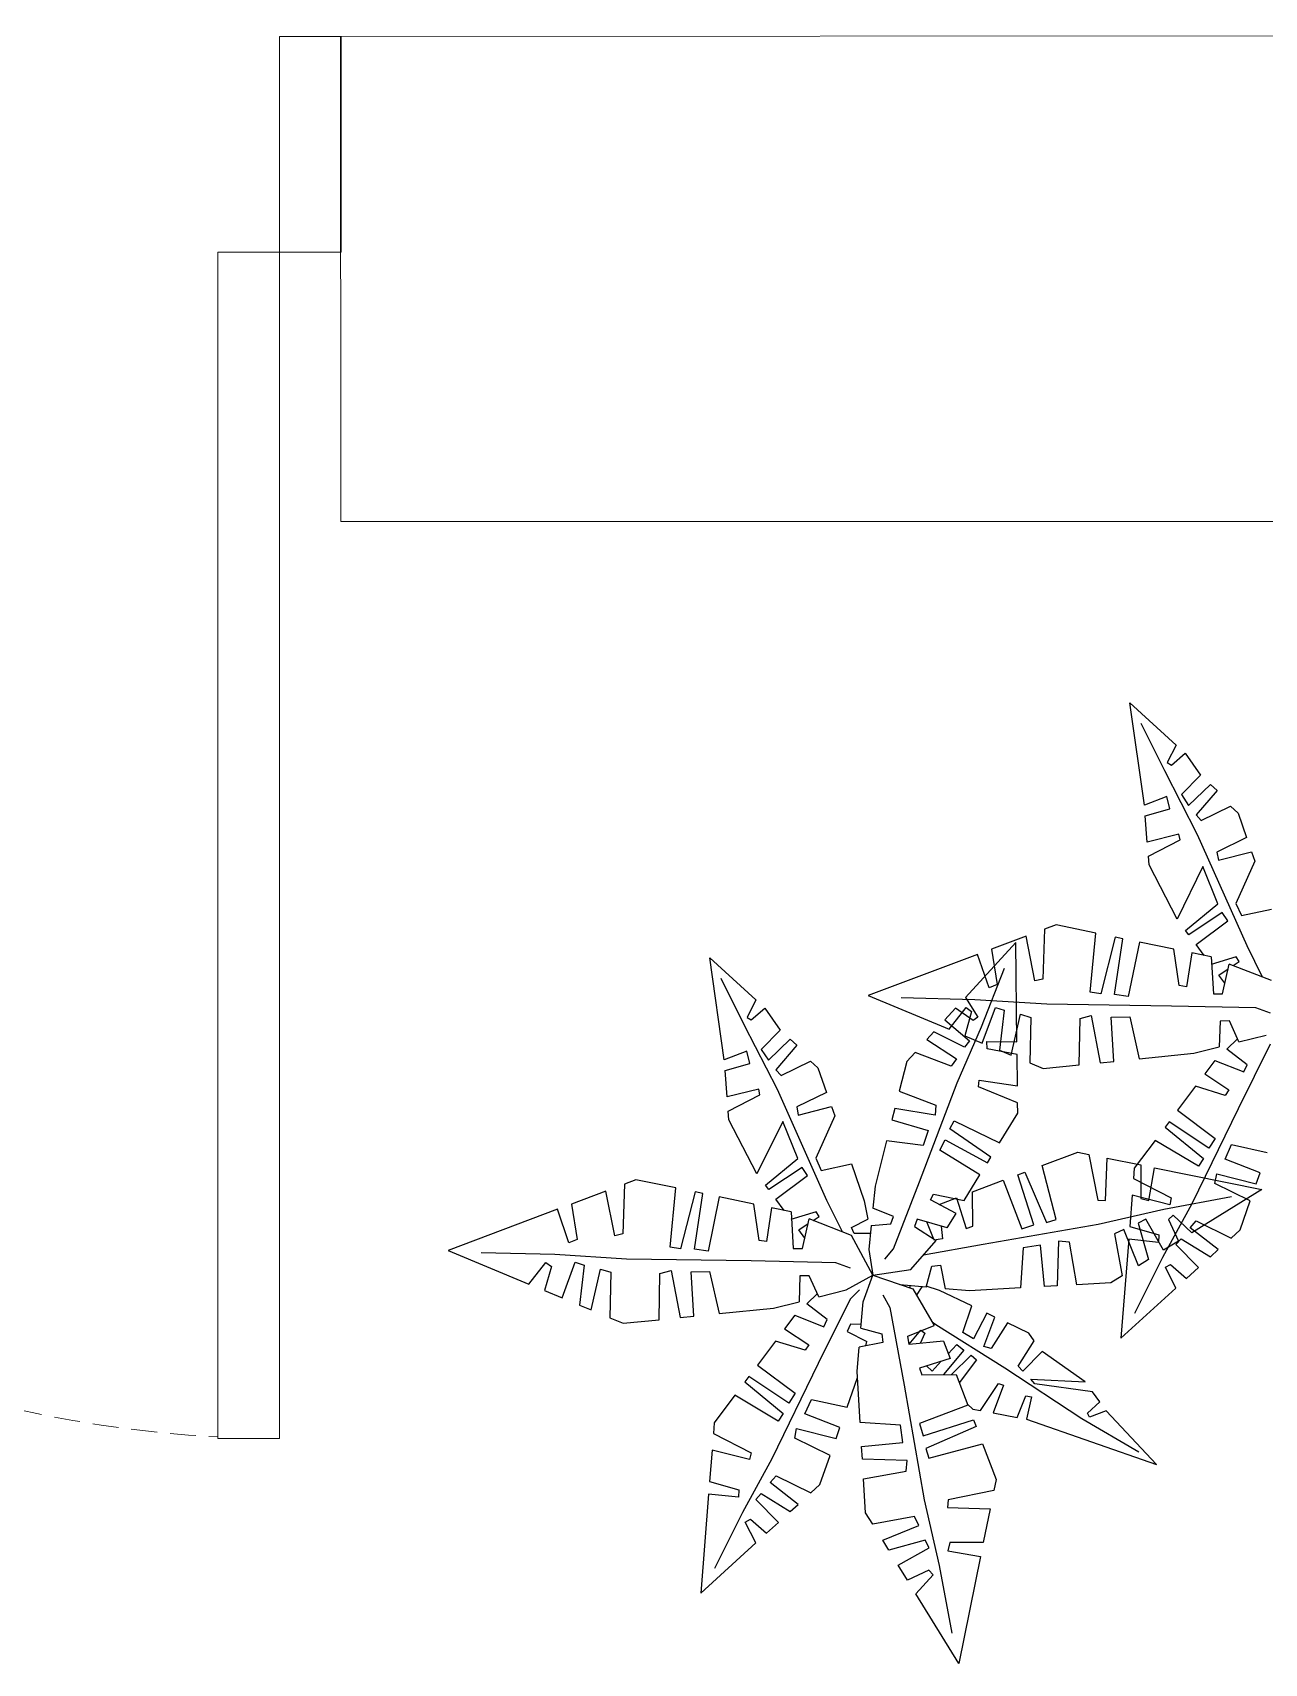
# Model space of a CAD drawing. Header units: millimetres. Extents: x 3468 to 20390, y -976 to 7887.
# Drawn here: x 15237.1 to 15312.4, y 7470.4 to 7570.1 of the extents above; entities that cross this region are included whole.
import ezdxf

# ---------------------------------------------------------------- set-up
doc = ezdxf.new("R2010")
doc.units = ezdxf.units.MM
doc.linetypes.add('TRATTEGGIATA2', pattern=[9.525, 6.35, -3.175])
doc.layers.add('A-DOOR-FULL', color=4, linetype='Continuous', lineweight=18)
doc.layers.add('Wall', color=7, linetype='Continuous', lineweight=20)
doc.layers.add('VEGETAZIONE', color=7, linetype='Continuous', true_color=0x007a00)

msp = doc.modelspace()

# ---------------------------------------------------------------- linework, layer by layer
at = {"layer": 'A-DOOR-FULL'}
for p, q in [((15252.173, 7556.656), (15248.408, 7556.656)), ((15248.408, 7556.656), (15248.408, 7484.186)), ((15252.173, 7556.656), (15252.173, 7484.186)), ((15252.173, 7484.186), (15248.408, 7484.186))]:
    msp.add_line(p, q, dxfattribs=at)
msp.add_lwpolyline([(15255.938, 7569.833), (15255.938, 7556.656), (15252.173, 7556.656), (15252.173, 7569.833)], close=True, dxfattribs=at)
at = {"layer": 'A-DOOR-FULL', "linetype": 'TRATTEGGIATA2', "ltscale": 0.25}
msp.add_arc((15252.173, 7556.656), 72.471, 180, 267.02226, dxfattribs=at)
at = {"layer": 'VEGETAZIONE'}
for p, q in [((15305.027, 7522.881), (15304.135, 7529.124)), ((15304.135, 7529.124), (15306.961, 7526.549)), ((15306.27, 7524.978), (15304.835, 7527.861)), ((15306.961, 7526.549), (15306.419, 7525.477)), ((15306.677, 7525.329), (15307.509, 7526.049)), ((15307.509, 7526.049), (15308.451, 7524.702)), ((15308.276, 7521.064), (15306.27, 7524.978)), ((15306.419, 7525.477), (15306.677, 7525.329)), ((15308.451, 7524.702), (15307.285, 7523.52)), ((15307.725, 7522.856), (15309.059, 7524.147)), ((15309.465, 7523.777), (15308.186, 7522.283)), ((15309.059, 7524.147), (15309.465, 7523.777)), ((15309.059, 7524.147), (15309.465, 7523.777)), ((15306.398, 7523.41), (15305.027, 7522.881)), ((15305.077, 7522.23), (15306.579, 7522.654)), ((15306.579, 7522.654), (15306.398, 7523.41)), ((15307.285, 7523.52), (15307.725, 7522.856)), ((15308.499, 7521.932), (15310.285, 7522.811)), ((15310.285, 7522.811), (15310.748, 7522.389)), ((15305.202, 7520.624), (15305.077, 7522.23)), ((15308.186, 7522.283), (15308.499, 7521.932)), ((15310.748, 7522.389), (15311.271, 7520.895)), ((15307.13, 7521.102), (15305.202, 7520.624)), ((15305.269, 7519.76), (15307.204, 7520.751)), ((15307.204, 7520.751), (15307.13, 7521.102)), ((15311.299, 7514.284), (15308.276, 7521.064)), ((15311.271, 7520.895), (15309.456, 7520.01)), ((15305.311, 7519.227), (15305.269, 7519.76)), ((15309.456, 7520.01), (15309.548, 7519.511)), ((15309.548, 7519.511), (15311.575, 7520.026)), ((15311.575, 7520.026), (15311.772, 7519.462)), ((15311.575, 7520.026), (15311.772, 7519.462)), ((15307.023, 7515.92), (15305.311, 7519.227)), ((15308.605, 7519.124), (15307.023, 7515.92)), ((15309.512, 7516.854), (15308.605, 7519.124)), ((15311.772, 7519.462), (15310.621, 7516.871)), ((15307.538, 7515.23), (15309.512, 7516.854)), ((15310.621, 7516.871), (15310.952, 7516.132)), ((15309.788, 7516.318), (15307.741, 7514.958)), ((15308.18, 7514.369), (15310.12, 7515.819)), ((15310.12, 7515.819), (15309.788, 7516.318)), ((15310.952, 7516.132), (15312.79, 7516.528)), ((15297.795, 7514.87), (15295.684, 7514.076)), ((15298.331, 7512.141), (15297.795, 7514.87)), ((15298.93, 7515.297), (15298.82, 7512.256)), ((15299.63, 7515.561), (15298.93, 7515.297)), ((15302.067, 7515.057), (15299.63, 7515.561)), ((15301.714, 7511.444), (15302.067, 7515.057)), ((15303.247, 7514.814), (15302.359, 7511.347)), ((15303.203, 7511.315), (15303.713, 7514.718)), ((15303.713, 7514.718), (15303.247, 7514.814)), ((15303.713, 7514.718), (15303.247, 7514.814)), ((15307.741, 7514.958), (15307.538, 7515.23)), ((15307.741, 7514.958), (15307.538, 7515.23)), ((15294.829, 7513.754), (15288.147, 7511.24)), ((15297.166, 7514.488), (15294.089, 7511.134)), ((15295.534, 7511.712), (15294.829, 7513.754)), ((15295.684, 7514.076), (15296.036, 7511.919)), ((15297.237, 7508.418), (15297.166, 7514.488)), ((15304.721, 7514.51), (15304.032, 7511.19)), ((15306.827, 7514.075), (15304.721, 7514.51)), ((15307.148, 7511.855), (15306.827, 7514.075)), ((15307.921, 7513.849), (15307.609, 7511.785)), ((15309.105, 7513.605), (15307.921, 7513.849)), ((15308.686, 7513.691), (15308.18, 7514.369)), ((15312.243, 7512.377), (15311.299, 7514.284)), ((15279.357, 7507.314), (15278.465, 7513.557)), ((15278.465, 7513.557), (15281.29, 7510.982)), ((15295.075, 7509.344), (15296.471, 7512.915)), ((15310.633, 7513.602), (15309.099, 7513.138)), ((15309.105, 7513.605), (15309.24, 7511.352)), ((15309.576, 7512.498), (15310.147, 7512.879)), ((15309.807, 7511.361), (15310.213, 7513.171)), ((15312.795, 7512.162), (15310.213, 7513.171)), ((15310.448, 7513.079), (15310.817, 7513.325)), ((15310.817, 7513.325), (15310.633, 7513.602)), ((15280.6, 7509.411), (15279.165, 7512.294)), ((15296.036, 7511.919), (15295.534, 7511.712)), ((15298.82, 7512.256), (15298.331, 7512.141)), ((15307.609, 7511.785), (15307.148, 7511.855)), ((15309.95, 7511.998), (15309.576, 7512.498)), ((15281.29, 7510.982), (15280.749, 7509.909)), ((15288.147, 7511.24), (15293.089, 7509.185)), ((15294.672, 7510.992), (15290.164, 7511.103)), ((15294.089, 7511.134), (15294.845, 7509.92)), ((15299.059, 7510.711), (15294.672, 7510.992)), ((15306.677, 7510.604), (15299.059, 7510.711)), ((15302.359, 7511.347), (15301.714, 7511.444)), ((15304.032, 7511.19), (15303.203, 7511.315)), ((15309.24, 7511.352), (15309.807, 7511.361)), ((15280.749, 7509.909), (15281.007, 7509.761)), ((15281.007, 7509.761), (15281.839, 7510.482)), ((15281.839, 7510.482), (15282.78, 7509.135)), ((15293.492, 7510.482), (15292.829, 7509.76)), ((15292.829, 7509.76), (15294.337, 7508.483)), ((15293.089, 7509.185), (15294.128, 7510.508)), ((15294.555, 7509.717), (15293.492, 7510.482)), ((15294.469, 7510.268), (15294.049, 7508.785)), ((15294.128, 7510.508), (15294.469, 7510.268)), ((15294.845, 7509.92), (15294.555, 7509.717)), ((15295.113, 7508.343), (15295.921, 7510.522)), ((15295.921, 7510.522), (15296.46, 7510.346)), ((15296.46, 7510.346), (15296.178, 7507.9)), ((15296.887, 7507.605), (15297.46, 7510.102)), ((15297.46, 7510.102), (15298.091, 7509.913)), ((15298.091, 7509.913), (15298.035, 7507.127)), ((15301.049, 7507.013), (15301.096, 7509.839)), ((15301.096, 7509.839), (15301.783, 7510.019)), ((15301.783, 7510.019), (15302.332, 7507.142)), ((15302.995, 7509.931), (15304.129, 7509.949)), ((15303.164, 7507.226), (15302.995, 7509.931)), ((15304.129, 7509.949), (15304.716, 7507.383)), ((15311.844, 7510.489), (15306.677, 7510.604)), ((15309.65, 7509.686), (15309.594, 7508.109)), ((15310.217, 7509.696), (15309.65, 7509.686)), ((15310.804, 7508.413), (15310.217, 7509.696)), ((15312.738, 7510.166), (15311.844, 7510.489)), ((15282.606, 7505.497), (15280.6, 7509.411)), ((15282.78, 7509.135), (15281.615, 7507.953)), ((15292.166, 7509.037), (15291.725, 7508.556)), ((15292.166, 7509.037), (15291.725, 7508.556)), ((15294.04, 7508.102), (15292.166, 7509.037)), ((15293.578, 7505.919), (15295.075, 7509.344)), ((15294.049, 7508.785), (15295.113, 7508.343)), ((15310.804, 7508.413), (15312.473, 7508.832)), ((15280.728, 7507.843), (15279.357, 7507.314)), ((15280.909, 7507.087), (15280.728, 7507.843)), ((15281.615, 7507.953), (15282.055, 7507.289)), ((15282.055, 7507.289), (15283.389, 7508.58)), ((15283.795, 7508.21), (15282.516, 7506.716)), ((15283.389, 7508.58), (15283.795, 7508.21)), ((15283.389, 7508.58), (15283.795, 7508.21)), ((15291.01, 7507.777), (15290.505, 7507.226)), ((15293.22, 7506.924), (15291.01, 7507.777)), ((15291.725, 7508.556), (15293.555, 7507.374)), ((15294.337, 7508.483), (15294.04, 7508.102)), ((15295.4, 7508.447), (15297.237, 7508.418)), ((15295.42, 7507.985), (15295.4, 7508.447)), ((15297.247, 7507.641), (15295.42, 7507.985)), ((15296.178, 7507.9), (15296.887, 7507.605)), ((15296.178, 7507.9), (15296.887, 7507.605)), ((15304.716, 7507.383), (15308.043, 7507.72)), ((15308.043, 7507.72), (15309.594, 7508.109)), ((15310.717, 7508.603), (15310.063, 7507.981)), ((15311.309, 7507.016), (15310.063, 7507.981)), ((15312.714, 7508.269), (15310.763, 7504.336)), ((15279.407, 7506.662), (15280.909, 7507.087)), ((15282.516, 7506.716), (15282.829, 7506.365)), ((15282.829, 7506.365), (15284.615, 7507.244)), ((15284.615, 7507.244), (15285.078, 7506.821)), ((15285.078, 7506.821), (15285.601, 7505.328)), ((15290.505, 7507.226), (15290.044, 7505.4)), ((15293.555, 7507.374), (15293.22, 7506.924)), ((15297.269, 7505.723), (15297.247, 7507.641)), ((15298.035, 7507.127), (15298.846, 7506.79)), ((15298.846, 7506.79), (15301.049, 7507.013)), ((15302.332, 7507.142), (15303.164, 7507.226)), ((15302.332, 7507.142), (15303.164, 7507.226)), ((15309.33, 7507.285), (15308.715, 7506.462)), ((15309.33, 7507.285), (15311.112, 7506.577)), ((15311.112, 7506.577), (15311.309, 7507.016)), ((15279.532, 7505.057), (15279.407, 7506.662)), ((15291.283, 7499.86), (15293.578, 7505.919)), ((15294.882, 7505.662), (15294.932, 7506.086)), ((15294.932, 7506.086), (15297.269, 7505.723)), ((15308.147, 7505.702), (15307.053, 7504.239)), ((15309.971, 7505.149), (15308.147, 7505.702)), ((15308.715, 7506.462), (15310.19, 7505.478)), ((15281.46, 7505.535), (15279.532, 7505.057)), ((15279.599, 7504.193), (15281.534, 7505.184)), ((15281.534, 7505.184), (15281.46, 7505.535)), ((15285.629, 7498.717), (15282.606, 7505.497)), ((15285.601, 7505.328), (15283.786, 7504.443)), ((15290.044, 7505.4), (15292.29, 7504.544)), ((15297.281, 7504.692), (15294.882, 7505.662)), ((15297.289, 7504.056), (15297.281, 7504.692)), ((15310.19, 7505.478), (15309.971, 7505.149)), ((15279.64, 7503.66), (15279.599, 7504.193)), ((15283.786, 7504.443), (15283.878, 7503.944)), ((15283.878, 7503.944), (15285.905, 7504.459)), ((15286.102, 7503.895), (15284.951, 7501.304)), ((15285.905, 7504.459), (15286.102, 7503.895)), ((15285.905, 7504.459), (15286.102, 7503.895)), ((15289.776, 7504.337), (15289.602, 7503.648)), ((15289.776, 7504.337), (15289.602, 7503.648)), ((15292.235, 7503.942), (15289.776, 7504.337)), ((15292.29, 7504.544), (15292.235, 7503.942)), ((15296.18, 7502.254), (15297.289, 7504.056)), ((15307.053, 7504.239), (15309.358, 7502.513)), ((15310.763, 7504.336), (15307.934, 7498.515)), ((15281.353, 7500.353), (15279.64, 7503.66)), ((15282.935, 7503.557), (15281.353, 7500.353)), ((15283.842, 7501.287), (15282.935, 7503.557)), ((15289.602, 7503.648), (15291.813, 7502.999)), ((15291.813, 7502.999), (15291.499, 7502.087)), ((15293.129, 7503.096), (15293.394, 7503.584)), ((15295.643, 7501.381), (15293.129, 7503.096)), ((15293.394, 7503.584), (15296.18, 7502.254)), ((15306.53, 7503.539), (15306.288, 7503.216)), ((15306.53, 7503.539), (15306.288, 7503.216)), ((15306.288, 7503.216), (15308.634, 7501.283)), ((15308.963, 7501.92), (15306.53, 7503.539)), ((15289.277, 7502.362), (15288.581, 7499.605)), ((15291.499, 7502.087), (15289.277, 7502.362)), ((15292.519, 7501.805), (15292.859, 7502.432)), ((15294.973, 7500.292), (15292.519, 7501.805)), ((15292.859, 7502.432), (15295.431, 7501.037)), ((15305.675, 7502.396), (15304.41, 7500.702)), ((15308.327, 7500.821), (15305.675, 7502.396)), ((15309.358, 7502.513), (15308.963, 7501.92)), ((15309.953, 7501.261), (15310.348, 7502.14)), ((15310.348, 7502.14), (15312.533, 7501.666)), ((15281.868, 7499.663), (15283.842, 7501.287)), ((15284.118, 7500.751), (15282.071, 7499.391)), ((15284.45, 7500.252), (15284.118, 7500.751)), ((15284.951, 7501.304), (15285.282, 7500.565)), ((15285.282, 7500.565), (15287.12, 7500.961)), ((15287.12, 7500.961), (15287.909, 7498.706)), ((15295.431, 7501.037), (15295.643, 7501.381)), ((15295.431, 7501.037), (15295.643, 7501.381)), ((15298.773, 7500.86), (15300.95, 7501.685)), ((15299.633, 7497.575), (15298.773, 7500.86)), ((15300.95, 7501.685), (15301.635, 7501.545)), ((15301.635, 7501.545), (15302.186, 7498.752)), ((15302.654, 7498.717), (15302.747, 7501.318)), ((15302.747, 7501.318), (15304.814, 7500.896)), ((15304.41, 7500.702), (15304.36, 7500.069)), ((15304.814, 7500.896), (15304.807, 7498.852)), ((15305.302, 7498.734), (15305.652, 7500.725)), ((15305.652, 7500.725), (15312.194, 7499.388)), ((15308.634, 7501.283), (15308.327, 7500.821)), ((15312.094, 7500.416), (15309.953, 7501.261)), ((15273.26, 7499.73), (15273.15, 7496.689)), ((15273.96, 7499.993), (15273.26, 7499.73)), ((15276.397, 7499.49), (15273.96, 7499.993)), ((15282.51, 7498.802), (15284.45, 7500.252)), ((15289.693, 7495.764), (15291.283, 7499.86)), ((15294.014, 7498.734), (15294.973, 7500.292)), ((15294.522, 7499.251), (15296.403, 7499.963)), ((15296.403, 7499.963), (15297.529, 7496.999)), ((15297.303, 7500.304), (15297.719, 7500.461)), ((15297.303, 7500.304), (15297.719, 7500.461)), ((15298.277, 7497.236), (15297.303, 7500.304)), ((15297.719, 7500.461), (15299.051, 7497.39)), ((15304.36, 7500.069), (15306.659, 7498.888)), ((15309.339, 7499.767), (15309.448, 7500.36)), ((15311.496, 7498.712), (15309.339, 7499.767)), ((15309.448, 7500.36), (15311.859, 7499.746)), ((15311.859, 7499.746), (15312.094, 7500.416)), ((15311.859, 7499.746), (15312.094, 7500.416)), ((15272.125, 7499.303), (15270.014, 7498.509)), ((15272.661, 7496.573), (15272.125, 7499.303)), ((15276.044, 7495.877), (15276.397, 7499.49)), ((15277.577, 7499.247), (15276.689, 7495.78)), ((15277.533, 7495.748), (15278.043, 7499.15)), ((15278.043, 7499.15), (15277.577, 7499.247)), ((15278.043, 7499.15), (15277.577, 7499.247)), ((15279.05, 7498.942), (15278.362, 7495.623)), ((15281.157, 7498.508), (15279.05, 7498.942)), ((15282.071, 7499.391), (15281.868, 7499.663)), ((15282.071, 7499.391), (15281.868, 7499.663)), ((15283.016, 7498.124), (15282.51, 7498.802)), ((15286.573, 7496.81), (15285.629, 7498.717)), ((15287.909, 7498.706), (15288.126, 7497.585)), ((15288.581, 7499.605), (15288.443, 7498.252)), ((15291.957, 7498.773), (15292.146, 7499.121)), ((15293.517, 7497.925), (15291.957, 7498.773)), ((15292.146, 7499.121), (15294.014, 7498.734)), ((15292.488, 7498.48), (15293.545, 7498.881)), ((15293.545, 7498.881), (15294.138, 7497.021)), ((15294.553, 7497.153), (15294.522, 7499.251)), ((15302.186, 7498.752), (15302.654, 7498.717)), ((15304.279, 7499.042), (15304.129, 7497.132)), ((15306.572, 7498.471), (15304.279, 7499.042)), ((15304.807, 7498.852), (15305.302, 7498.734)), ((15306.204, 7498.196), (15310.351, 7498.964)), ((15306.659, 7498.888), (15306.572, 7498.471)), ((15312.194, 7499.388), (15307.933, 7496.761)), ((15310.873, 7496.937), (15311.496, 7498.712)), ((15269.159, 7498.187), (15262.477, 7495.673)), ((15269.864, 7496.144), (15269.159, 7498.187)), ((15270.014, 7498.509), (15270.366, 7496.352)), ((15281.478, 7496.287), (15281.157, 7498.508)), ((15282.25, 7498.282), (15281.939, 7496.218)), ((15283.434, 7498.037), (15282.25, 7498.282)), ((15284.963, 7498.035), (15283.429, 7497.571)), ((15283.434, 7498.037), (15283.57, 7495.785)), ((15284.778, 7497.512), (15285.147, 7497.757)), ((15285.147, 7497.757), (15284.963, 7498.035)), ((15289.688, 7497.75), (15288.443, 7498.252)), ((15289.531, 7497.294), (15289.688, 7497.75)), ((15292.978, 7497.05), (15293.517, 7497.925)), ((15302.193, 7497.289), (15306.204, 7498.196)), ((15307.934, 7498.515), (15306.136, 7495.242)), ((15306.778, 7497.829), (15306.498, 7497.557)), ((15307.933, 7496.761), (15306.778, 7497.829)), ((15283.906, 7496.931), (15284.477, 7497.311)), ((15284.28, 7496.43), (15283.906, 7496.931)), ((15284.137, 7495.794), (15284.542, 7497.604)), ((15287.125, 7496.594), (15284.542, 7497.604)), ((15287.122, 7497.072), (15288.126, 7497.585)), ((15287.288, 7496.702), (15287.122, 7497.072)), ((15288.335, 7497.197), (15288.186, 7495.741)), ((15288.335, 7497.197), (15289.531, 7497.294)), ((15291.138, 7497.595), (15290.981, 7497.139)), ((15290.981, 7497.139), (15292.31, 7496.29)), ((15292.978, 7497.05), (15291.138, 7497.595)), ((15292.13, 7496.405), (15291.726, 7497.421)), ((15292.618, 7497.156), (15292.695, 7496.379)), ((15294.138, 7497.021), (15294.553, 7497.153)), ((15295.172, 7496.067), (15302.193, 7497.289)), ((15297.529, 7496.999), (15298.277, 7497.236)), ((15299.051, 7497.39), (15299.633, 7497.575)), ((15303.76, 7496.963), (15303.205, 7496.695)), ((15304.657, 7494.741), (15303.76, 7496.963)), ((15304.129, 7497.132), (15305.915, 7496.625)), ((15305.12, 7497.578), (15304.648, 7497.336)), ((15304.648, 7497.336), (15305.269, 7495.118)), ((15306.187, 7495.684), (15305.12, 7497.578)), ((15306.498, 7497.557), (15307.105, 7496.25)), ((15307.826, 7497.065), (15308.199, 7497.482)), ((15309.54, 7495.724), (15307.826, 7497.065)), ((15308.199, 7497.482), (15310.322, 7496.435)), ((15310.322, 7496.435), (15310.873, 7496.937)), ((15270.366, 7496.352), (15269.864, 7496.144)), ((15273.15, 7496.689), (15272.661, 7496.573)), ((15276.689, 7495.78), (15276.044, 7495.877)), ((15278.362, 7495.623), (15277.533, 7495.748)), ((15281.939, 7496.218), (15281.478, 7496.287)), ((15283.57, 7495.785), (15284.137, 7495.794)), ((15288.437, 7494.172), (15287.125, 7496.594)), ((15288.296, 7496.71), (15287.288, 7496.702)), ((15288.186, 7495.741), (15288.437, 7494.172)), ((15289.176, 7495.143), (15289.693, 7495.764)), ((15290.754, 7494.518), (15292.31, 7496.29)), ((15291.53, 7495.402), (15295.172, 7496.067)), ((15292.695, 7496.379), (15292.17, 7496.304)), ((15297.623, 7495.838), (15297.459, 7493.381)), ((15298.673, 7495.989), (15297.623, 7495.838)), ((15298.916, 7493.465), (15298.673, 7495.989)), ((15299.779, 7496.248), (15299.696, 7493.51)), ((15300.44, 7496.183), (15299.779, 7496.248)), ((15300.9, 7493.58), (15300.44, 7496.183)), ((15303.205, 7496.695), (15303.667, 7494.13)), ((15304.068, 7496.358), (15303.592, 7490.313)), ((15305.893, 7496.164), (15304.068, 7496.358)), ((15305.915, 7496.625), (15305.893, 7496.164)), ((15307.105, 7496.25), (15306.187, 7495.684)), ((15306.948, 7496.032), (15307.277, 7496.384)), ((15308.333, 7494.626), (15306.948, 7496.032)), ((15307.277, 7496.384), (15309.057, 7495.285)), ((15309.057, 7495.285), (15309.54, 7495.724)), ((15309.057, 7495.285), (15309.54, 7495.724)), ((15262.477, 7495.673), (15267.419, 7493.618)), ((15269.002, 7495.425), (15264.494, 7495.536)), ((15267.419, 7493.618), (15268.458, 7494.941)), ((15268.458, 7494.941), (15268.799, 7494.701)), ((15273.389, 7495.143), (15269.002, 7495.425)), ((15269.443, 7492.775), (15270.251, 7494.954)), ((15270.251, 7494.954), (15270.79, 7494.779)), ((15270.79, 7494.779), (15270.508, 7492.333)), ((15281.007, 7495.037), (15273.389, 7495.143)), ((15286.174, 7494.922), (15281.007, 7495.037)), ((15287.068, 7494.599), (15286.174, 7494.922)), ((15292.037, 7494.706), (15292.562, 7494.781)), ((15292.562, 7494.781), (15292.846, 7493.332)), ((15306.136, 7495.242), (15304.426, 7491.815)), ((15305.269, 7495.118), (15304.657, 7494.741)), ((15305.269, 7495.118), (15304.657, 7494.741)), ((15306.312, 7494.648), (15306.62, 7494.824)), ((15306.62, 7494.824), (15307.608, 7493.967)), ((15268.799, 7494.701), (15268.379, 7493.218)), ((15271.217, 7492.037), (15271.79, 7494.535)), ((15271.79, 7494.535), (15272.421, 7494.345)), ((15272.421, 7494.345), (15272.365, 7491.56)), ((15275.379, 7491.445), (15275.426, 7494.272)), ((15275.426, 7494.272), (15276.113, 7494.452)), ((15276.113, 7494.452), (15276.662, 7491.575)), ((15277.325, 7494.364), (15278.459, 7494.382)), ((15277.494, 7491.659), (15277.325, 7494.364)), ((15278.459, 7494.382), (15279.046, 7491.816)), ((15283.98, 7494.119), (15283.924, 7492.542)), ((15284.547, 7494.129), (15283.98, 7494.119)), ((15285.134, 7492.846), (15284.547, 7494.129)), ((15286.803, 7493.265), (15288.437, 7494.172)), ((15287.844, 7492.529), (15288.437, 7494.172)), ((15288.437, 7494.172), (15290.754, 7494.518)), ((15288.437, 7494.172), (15290.867, 7493.323)), ((15291.684, 7493.435), (15292.037, 7494.706)), ((15303.667, 7494.13), (15302.969, 7493.699)), ((15306.955, 7493.372), (15306.312, 7494.648)), ((15307.608, 7493.967), (15308.333, 7494.626)), ((15268.379, 7493.218), (15269.443, 7492.775)), ((15285.047, 7493.036), (15284.393, 7492.414)), ((15285.134, 7492.846), (15286.803, 7493.265)), ((15287.615, 7493.273), (15287.044, 7492.701)), ((15289.035, 7492.972), (15289.466, 7492.196)), ((15291.684, 7493.435), (15290.08, 7493.576)), ((15290.701, 7493.521), (15290.685, 7493.386)), ((15290.867, 7493.323), (15292.184, 7491.091)), ((15291.103, 7492.923), (15291.454, 7493.455)), ((15292.511, 7493.232), (15291.698, 7493.485)), ((15294.483, 7492.286), (15292.511, 7493.232)), ((15294.336, 7493.201), (15292.846, 7493.332)), ((15297.459, 7493.381), (15294.336, 7493.201)), ((15299.696, 7493.51), (15298.916, 7493.465)), ((15299.696, 7493.51), (15298.916, 7493.465)), ((15302.969, 7493.699), (15300.9, 7493.58)), ((15303.592, 7490.313), (15306.955, 7493.372)), ((15270.508, 7492.333), (15271.217, 7492.037)), ((15270.508, 7492.333), (15271.217, 7492.037)), ((15279.046, 7491.816), (15282.373, 7492.153)), ((15282.373, 7492.153), (15283.924, 7492.542)), ((15285.639, 7491.449), (15284.393, 7492.414)), ((15287.044, 7492.701), (15285.093, 7488.769)), ((15287.706, 7490.927), (15287.844, 7492.529)), ((15289.466, 7492.196), (15290.343, 7487.447)), ((15293.936, 7490.653), (15294.483, 7492.286)), ((15295.403, 7491.844), (15294.575, 7490.277)), ((15295.896, 7491.608), (15295.403, 7491.844)), ((15295.896, 7491.608), (15295.403, 7491.844)), ((15272.365, 7491.56), (15273.176, 7491.223)), ((15273.176, 7491.223), (15275.379, 7491.445)), ((15276.662, 7491.575), (15277.494, 7491.659)), ((15276.662, 7491.575), (15277.494, 7491.659)), ((15283.66, 7491.718), (15283.045, 7490.895)), ((15283.045, 7490.895), (15284.52, 7489.911)), ((15283.66, 7491.718), (15285.442, 7491.01)), ((15285.442, 7491.01), (15285.639, 7491.449)), ((15287.068, 7491.164), (15286.87, 7490.724)), ((15287.726, 7491.158), (15287.068, 7491.164)), ((15287.706, 7490.927), (15288.977, 7490.577)), ((15290.574, 7490.447), (15292.184, 7491.091)), ((15290.646, 7489.954), (15291.367, 7490.814)), ((15291.367, 7490.814), (15291.601, 7490.619)), ((15292.057, 7491.305), (15292.29, 7491.156)), ((15292.29, 7491.156), (15296.507, 7488.5)), ((15295.222, 7489.815), (15295.896, 7491.608)), ((15296.656, 7491.243), (15295.667, 7489.681)), ((15297.962, 7490.616), (15296.656, 7491.243)), ((15282.477, 7490.135), (15281.383, 7488.672)), ((15284.301, 7489.582), (15282.477, 7490.135)), ((15284.52, 7489.911), (15284.301, 7489.582)), ((15286.87, 7490.724), (15288.063, 7490.113)), ((15287.478, 7488.277), (15287.606, 7489.766)), ((15289.053, 7490.052), (15287.606, 7489.766)), ((15288.011, 7489.846), (15288.063, 7490.113)), ((15288.977, 7490.577), (15289.053, 7490.052)), ((15290.65, 7489.923), (15290.574, 7490.447)), ((15292.749, 7490.133), (15290.65, 7489.923)), ((15291.601, 7490.619), (15291.332, 7489.991)), ((15292.749, 7490.133), (15293.151, 7489.077)), ((15293.041, 7489.366), (15293.567, 7489.927)), ((15293.567, 7489.927), (15293.987, 7489.575)), ((15294.575, 7490.277), (15293.936, 7490.653)), ((15295.667, 7489.681), (15295.222, 7489.815)), ((15297.319, 7488.615), (15298.3, 7490.151)), ((15298.3, 7490.151), (15297.962, 7490.616)), ((15285.093, 7488.769), (15282.264, 7482.948)), ((15293.151, 7489.077), (15291.293, 7488.482)), ((15292.051, 7488.309), (15292.608, 7488.904)), ((15293.987, 7489.575), (15292.744, 7488.089)), ((15293.243, 7488.098), (15294.447, 7489.269)), ((15294.774, 7488.995), (15293.716, 7487.591)), ((15294.447, 7489.269), (15294.774, 7488.995)), ((15298.778, 7489.493), (15297.607, 7488.295)), ((15301.412, 7487.646), (15298.778, 7489.493)), ((15301.412, 7487.646), (15298.778, 7489.493)), ((15280.86, 7487.972), (15280.618, 7487.648)), ((15280.86, 7487.972), (15280.618, 7487.648)), ((15283.293, 7486.353), (15280.86, 7487.972)), ((15281.383, 7488.672), (15283.688, 7486.946)), ((15286.863, 7486.099), (15287.5, 7487.913)), ((15287.664, 7485.158), (15287.478, 7488.277)), ((15291.293, 7488.482), (15291.426, 7488.067)), ((15291.426, 7488.067), (15293.522, 7488.102)), ((15291.719, 7488.619), (15292.051, 7488.309)), ((15293.522, 7488.102), (15294.237, 7486.224)), ((15296.507, 7488.5), (15301.199, 7485.407)), ((15297.607, 7488.295), (15297.319, 7488.615)), ((15298.082, 7487.817), (15301.412, 7487.646)), ((15298.323, 7487.536), (15298.082, 7487.817)), ((15280.005, 7486.829), (15278.74, 7485.135)), ((15282.657, 7485.254), (15280.005, 7486.829)), ((15280.618, 7487.648), (15282.964, 7485.715)), ((15283.688, 7486.946), (15283.293, 7486.353)), ((15290.343, 7487.447), (15291.576, 7480.435)), ((15295.015, 7485.895), (15296.113, 7487.556)), ((15296.425, 7487.453), (15295.795, 7485.747)), ((15296.113, 7487.556), (15296.425, 7487.453)), ((15297.243, 7485.471), (15297.782, 7486.795)), ((15297.782, 7486.795), (15298.133, 7486.739)), ((15301.855, 7487.036), (15298.323, 7487.536)), ((15302.299, 7486.426), (15301.855, 7487.036)), ((15284.283, 7485.694), (15284.677, 7486.572)), ((15284.677, 7486.572), (15286.863, 7486.099)), ((15294.237, 7486.224), (15291.277, 7485.094)), ((15294.213, 7486.288), (15294.535, 7485.987)), ((15294.535, 7485.987), (15295.015, 7485.895)), ((15298.133, 7486.739), (15297.831, 7485.359)), ((15301.559, 7485.742), (15302.299, 7486.426)), ((15302.699, 7485.876), (15301.667, 7485.492)), ((15305.76, 7482.607), (15302.699, 7485.876)), ((15278.74, 7485.135), (15278.69, 7484.502)), ((15282.964, 7485.715), (15282.657, 7485.254)), ((15283.669, 7484.2), (15283.778, 7484.793)), ((15283.778, 7484.793), (15286.189, 7484.179)), ((15286.424, 7484.849), (15284.283, 7485.694)), ((15286.189, 7484.179), (15286.424, 7484.849)), ((15286.189, 7484.179), (15286.424, 7484.849)), ((15290.118, 7484.998), (15287.664, 7485.158)), ((15290.27, 7483.95), (15290.118, 7484.998)), ((15291.277, 7485.094), (15291.516, 7484.348)), ((15291.516, 7484.348), (15294.579, 7485.326)), ((15294.737, 7484.91), (15291.672, 7483.574)), ((15294.579, 7485.326), (15294.737, 7484.91)), ((15294.579, 7485.326), (15294.737, 7484.91)), ((15295.795, 7485.747), (15297.243, 7485.471)), ((15297.831, 7485.359), (15305.76, 7482.607)), ((15301.199, 7485.407), (15304.681, 7483.371)), ((15301.667, 7485.492), (15301.559, 7485.742)), ((15278.69, 7484.502), (15280.989, 7483.321)), ((15285.826, 7483.145), (15283.669, 7484.2)), ((15287.75, 7483.703), (15290.27, 7483.95)), ((15291.857, 7482.994), (15295.138, 7483.858)), ((15295.138, 7483.858), (15295.965, 7481.685)), ((15278.609, 7483.475), (15278.459, 7481.565)), ((15280.902, 7482.903), (15278.609, 7483.475)), ((15282.264, 7482.948), (15280.466, 7479.674)), ((15280.989, 7483.321), (15280.902, 7482.903)), ((15285.203, 7481.37), (15285.826, 7483.145)), ((15287.797, 7482.923), (15287.75, 7483.703)), ((15287.797, 7482.923), (15287.75, 7483.703)), ((15290.532, 7482.845), (15287.797, 7482.923)), ((15290.468, 7482.184), (15290.532, 7482.845)), ((15291.672, 7483.574), (15291.857, 7482.994)), ((15282.156, 7481.498), (15282.529, 7481.915)), ((15282.529, 7481.915), (15284.652, 7480.868)), ((15287.868, 7481.72), (15290.468, 7482.184)), ((15278.398, 7480.791), (15277.922, 7474.746)), ((15280.223, 7480.597), (15278.398, 7480.791)), ((15278.459, 7481.565), (15280.245, 7481.058)), ((15280.245, 7481.058), (15280.223, 7480.597)), ((15281.278, 7480.465), (15281.607, 7480.817)), ((15281.607, 7480.817), (15283.387, 7479.718)), ((15283.87, 7480.157), (15282.156, 7481.498)), ((15284.652, 7480.868), (15285.203, 7481.37)), ((15287.991, 7479.654), (15287.868, 7481.72)), ((15295.827, 7481), (15293.037, 7480.445)), ((15295.965, 7481.685), (15295.827, 7481)), ((15282.663, 7479.059), (15281.278, 7480.465)), ((15283.387, 7479.718), (15283.87, 7480.157)), ((15283.387, 7479.718), (15283.87, 7480.157)), ((15291.576, 7480.435), (15292.49, 7476.43)), ((15293.037, 7480.445), (15293.004, 7479.977)), ((15293.004, 7479.977), (15295.602, 7479.889)), ((15295.602, 7479.889), (15295.184, 7477.824)), ((15280.466, 7479.674), (15278.756, 7476.247)), ((15280.642, 7479.081), (15280.95, 7479.257)), ((15281.285, 7477.805), (15280.642, 7479.081)), ((15280.95, 7479.257), (15281.938, 7478.4)), ((15281.938, 7478.4), (15282.663, 7479.059)), ((15288.423, 7478.957), (15287.991, 7479.654)), ((15290.984, 7479.423), (15288.423, 7478.957)), ((15289.035, 7477.969), (15291.253, 7478.869)), ((15291.253, 7478.869), (15290.984, 7479.423)), ((15277.922, 7474.746), (15281.285, 7477.805)), ((15289.413, 7477.358), (15289.035, 7477.969)), ((15289.413, 7477.358), (15289.035, 7477.969)), ((15291.628, 7477.983), (15289.413, 7477.358)), ((15291.87, 7477.512), (15291.628, 7477.983)), ((15293.142, 7477.827), (15293.025, 7477.332)), ((15295.184, 7477.824), (15293.142, 7477.827)), ((15289.98, 7476.442), (15291.87, 7477.512)), ((15293.025, 7477.332), (15295.014, 7476.986)), ((15295.014, 7476.986), (15293.691, 7470.448)), ((15290.547, 7475.526), (15289.98, 7476.442)), ((15291.852, 7476.135), (15290.547, 7475.526)), ((15291.059, 7474.7), (15292.124, 7475.856)), ((15292.124, 7475.856), (15291.852, 7476.135)), ((15292.49, 7476.43), (15293.264, 7472.289)), ((15293.691, 7470.448), (15291.059, 7474.7))]:
    msp.add_line(p, q, dxfattribs=at)
at = {"layer": 'Wall'}
for p, q in [((15255.926, 7540.207), (15255.901, 7569.833)), ((15255.926, 7569.833), (15533.295, 7570.073)), ((15461.972, 7540.207), (15255.926, 7540.207))]:
    msp.add_line(p, q, dxfattribs=at)

doc.saveas('drawing.dxf')
